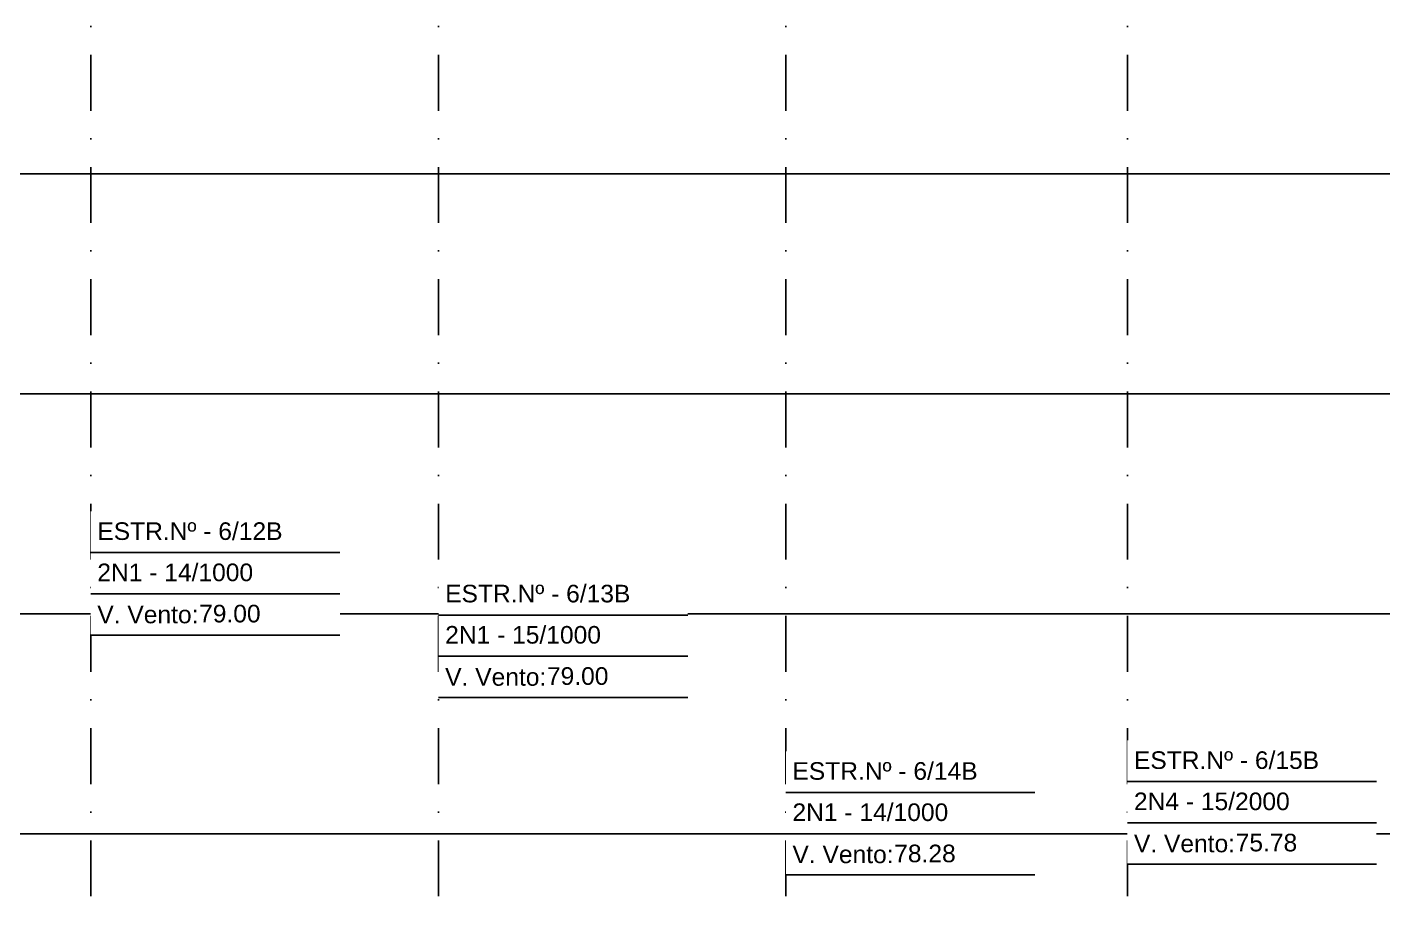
# Model space of a CAD drawing. Header units: metres. Extents: x -121 to 9872, y 3505 to 10721.
# Drawn here: x 6764.4 to 7072.6, y 6509.9 to 6710.3 of the extents above; entities that cross this region are included whole.
import ezdxf
from ezdxf.enums import TextEntityAlignment as Align

# ---------------------------------------------------------------- set-up
doc = ezdxf.new("R2010")
doc.units = ezdxf.units.M
doc.set_wipeout_variables(frame=1)
doc.header["$PDMODE"] = 2
doc.linetypes.add('DASHDOT', pattern=[25.4, 12.7, -6.35, 0, -6.35])
for name, color, linetype in [('Cabeçalho', 7, 'Continuous'), ('cotas', 7, 'Continuous'), ('GRID', 253, 'Continuous'), ('Ind_Bloco', 7, 'Continuous')]:
    doc.layers.add(name, color=color, linetype=linetype)
doc.styles.add('Arial', font='arial.ttf')
doc.styles.add('SIMM-PADRÃO_(TXT)', font='arial.ttf', dxfattribs={"height": 2})
doc.styles.get("Standard").update_dxf_attribs({"font": 'arial.ttf'})
doc.dimstyles.new('ISO-25', dxfattribs={"dimtxt": 2.5, "dimasz": 2.5, "dimexe": 1.25, "dimexo": 0.625, "dimtad": 1, "dimzin": 1, "dimtxsty": 'Standard', "dimcen": 2.5, "dimaunit": 1, "dimadec": 3, "dimazin": 3, "dimtfac": 1, "dimtmove": 0, "dimatfit": 3, "dimfxlon": 1, "dimarcsym": 0})

# ---------------------------------------------------------------- blocks, each defined once
blk = doc.blocks.new('*D436')
at = {"layer": 'cotas', "color": 0, "lineweight": -2, "transparency": 16777216}
for p, q in [((6857.93, 6495.67), (6857.93, 6497.92)), ((6860.43, 6496.67), (6934.36, 6496.67)), ((6936.86, 6497.67), (6936.86, 6495.42))]:
    blk.add_line(p, q, dxfattribs=at)
at = {"layer": 'cotas', "color": 0, "transparency": 16777216}
for points in [[(6860.43, 6497.09), (6860.43, 6496.26), (6857.93, 6496.67)], [(6934.36, 6497.09), (6934.36, 6496.26), (6936.86, 6496.67)]]:
    blk.add_solid(points, dxfattribs=at)
at = {"layer": 'Defpoints', "color": 0, "transparency": 16777216}
for p in [(6936.86, 6693.59), (6936.86, 6496.67), (6857.93, 6476.23)]:
    blk.add_point(p, dxfattribs=at)
at = {"layer": 'cotas', "color": 0, "transparency": 16777216, "insert": (6897.4, 6498.57), "char_height": 2.5, "attachment_point": 5}
blk.add_mtext('78.94', dxfattribs=at)
blk = doc.blocks.new('BlocoCabecalho')
blk.add_wipeout([(-11.66, -3.34), (44.97, -3.34), (44.97, -31.45), (-11.66, -31.45)])
for points in [[(-11.66, -12.71), (44.97, -12.71)], [(-11.66, -22.08), (44.97, -22.08)], [(-11.66, -31.45), (44.97, -31.45)]]:
    blk.add_lwpolyline(points)
at = {"style": 'SIMM-PADRÃO_(TXT)'}
for tag, p in [('ESTRUTURANUM', (-10.16, -11.03)), ('TIPO_ESFORÇO', (-10.16, -20.4)), ('VÃOVENTO', (12.97, -29.77))]:
    blk.add_attdef(tag, text='', height=4, dxfattribs=at).set_placement(p, align=Align.BOTTOM_LEFT)
at = {"layer": 'Ind_Bloco', "color": 7, "style": 'Arial'}
blk.add_text('V. Vento:', height=4, dxfattribs=at).set_placement((-10.16, -26.77), align=Align.MIDDLE_LEFT)

msp = doc.modelspace()

# ---------------------------------------------------------------- linework, layer by layer
at = {"layer": 'GRID', "linetype": 'DASHDOT'}
for p, q in [((6778.864, 7876.973), (6778.864, 5510.205)), ((6857.928, 7876.973), (6857.928, 5510.205)), ((6936.864, 7876.973), (6936.864, 5510.205)), ((7014.485, 7876.973), (7014.485, 5510.205))]:
    msp.add_line(p, q, dxfattribs=at)
at = {"layer": 'GRID'}
for points in [[(-30.298, 6676.973), (7827.812, 6676.973)], [(-30.298, 6626.973), (7827.812, 6626.973)], [(-30.298, 6576.973), (7827.812, 6576.973)], [(-30.298, 6526.973), (7827.812, 6526.973)]]:
    msp.add_lwpolyline(points, dxfattribs=at)

# ---------------------------------------------------------------- dimensions: what is measured, and where the dimension line sits
at = {"layer": 'cotas'}
dim = msp.add_linear_dim(base=(6936.864, 6496.672), p1=(6857.928, 6476.226), p2=(6936.864, 6693.589), dimstyle='ISO-25', dxfattribs=at)
dim.commit()
dim.dimension.update_dxf_attribs({"geometry": '*D436', "text_midpoint": (6897.396, 6498.574)})

# ---------------------------------------------------------------- next in the draw order: block references
at = {"layer": 'Cabeçalho'}
for p, values in [((6790.52, 6603.583), {'ESTRUTURANUM': 'ESTR.Nº - 6/12B', 'TIPO_ESFORÇO': '2N1 - 14/1000', 'VÃOVENTO': '79.00'}), ((6869.584, 6589.396), {'ESTRUTURANUM': 'ESTR.Nº - 6/13B', 'TIPO_ESFORÇO': '2N1 - 15/1000', 'VÃOVENTO': '79.00'}), ((6948.52, 6549.083), {'ESTRUTURANUM': 'ESTR.Nº - 6/14B', 'TIPO_ESFORÇO': '2N1 - 14/1000', 'VÃOVENTO': '78.28'}), ((7026.141, 6551.55), {'ESTRUTURANUM': 'ESTR.Nº - 6/15B', 'TIPO_ESFORÇO': '2N4 - 15/2000', 'VÃOVENTO': '75.78'})]:
    msp.add_blockref('BlocoCabecalho', p, dxfattribs=at).add_auto_attribs(values)

doc.saveas('drawing.dxf')
